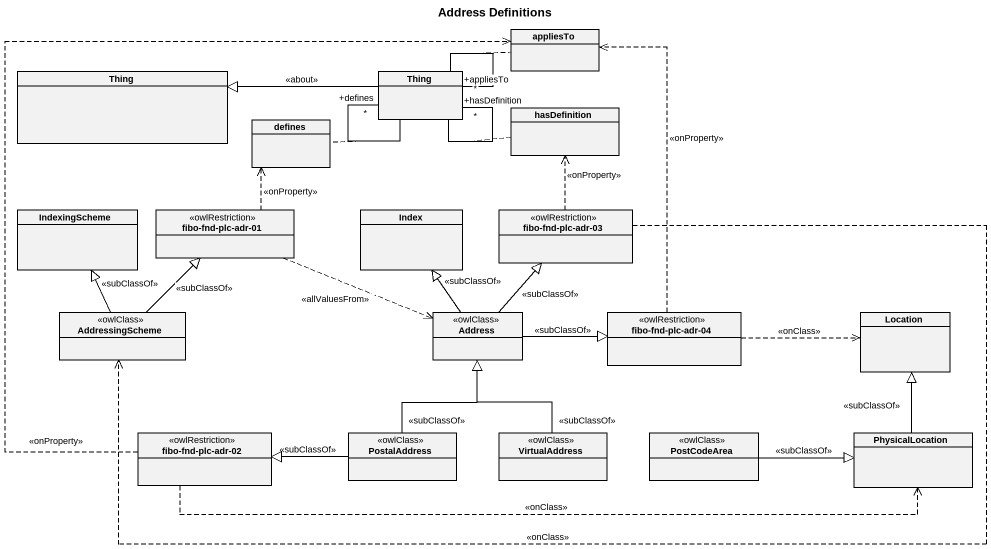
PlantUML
@startuml
title Address Definitions
hide circle
hide empty members
class appliesTo
class Thing
class "Thing" as Thing_2
class hasDefinition
class defines
class IndexingScheme
class "fibo-fnd-plc-adr-01" as fibo_fnd_plc_adr_01 <<owlRestriction>>
class Index
class "fibo-fnd-plc-adr-03" as fibo_fnd_plc_adr_03 <<owlRestriction>>
class AddressingScheme <<owlClass>>
class Address <<owlClass>>
class "fibo-fnd-plc-adr-04" as fibo_fnd_plc_adr_04 <<owlRestriction>>
class Location
class "fibo-fnd-plc-adr-02" as fibo_fnd_plc_adr_02 <<owlRestriction>>
class PostalAddress <<owlClass>>
class VirtualAddress <<owlClass>>
class PostCodeArea <<owlClass>>
class PhysicalLocation
Thing_2 -left-|> Thing : <<about>>
Thing_2 -- "+defines\n*" Thing_2
(Thing_2, Thing_2) .. defines
Thing_2 -- "+hasDefinition\n*" Thing_2
(Thing_2, Thing_2) .. hasDefinition
Thing_2 -- "+appliesTo\n*" Thing_2
(Thing_2, Thing_2) .. appliesTo
fibo_fnd_plc_adr_01 .up.> defines : <<onProperty>>
fibo_fnd_plc_adr_01 .right.> Address : <<allValuesFrom>>
fibo_fnd_plc_adr_03 .up.> hasDefinition : <<onProperty>>
fibo_fnd_plc_adr_03 .left.> AddressingScheme : <<onClass>>
AddressingScheme -up-|> IndexingScheme : <<subClassOf>>
AddressingScheme -up-|> fibo_fnd_plc_adr_01 : <<subClassOf>>
Address -up-|> Index : <<subClassOf>>
Address -up-|> fibo_fnd_plc_adr_03 : <<subClassOf>>
Address -right-|> fibo_fnd_plc_adr_04 : <<subClassOf>>
fibo_fnd_plc_adr_04 .up.> appliesTo : <<onProperty>>
fibo_fnd_plc_adr_04 .right.> Location : <<onClass>>
fibo_fnd_plc_adr_02 .up.> appliesTo : <<onProperty>>
fibo_fnd_plc_adr_02 .right.> PhysicalLocation : <<onClass>>
PostalAddress -up-|> Address : <<subClassOf>>
PostalAddress -left-|> fibo_fnd_plc_adr_02 : <<subClassOf>>
VirtualAddress -up-|> Address : <<subClassOf>>
PostCodeArea -right-|> PhysicalLocation : <<subClassOf>>
PhysicalLocation -up-|> Location : <<subClassOf>>
@enduml
